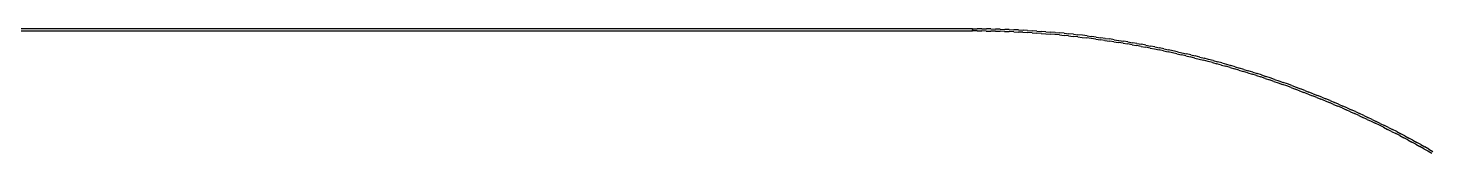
# Model space of a CAD drawing. Header units: metres. Extents: x 0.2 to 42.3, y 0.9 to 39.
# Drawn here: x 38.749 to 39.281, y 15.177 to 15.224 of the extents above; entities that cross this region are included whole.
import ezdxf

# ---------------------------------------------------------------- set-up
doc = ezdxf.new("R2010")
doc.units = ezdxf.units.M
doc.layers.add('BSA_MATERIAL_SECTION', color=7, linetype='Continuous')

msp = doc.modelspace()

# ---------------------------------------------------------------- linework, layer by layer
at = {"layer": 'BSA_MATERIAL_SECTION'}
for p, q in [((39.10663, 15.22391), (36.28818, 15.22391)), ((36.28818, 15.22311), (39.10663, 15.22311)), ((39.10663, 15.22391), (39.10837, 15.2239)), ((39.10663, 15.22391), (39.10663, 15.22351)), ((39.10663, 15.22391), (39.10663, 15.22351)), ((39.10663, 15.22311), (39.10663, 15.22351)), ((39.10663, 15.22311), (39.10663, 15.22351)), ((39.10837, 15.2231), (39.10663, 15.22311)), ((39.11011, 15.22389), (39.10837, 15.2239)), ((39.10837, 15.2231), (39.11011, 15.22309)), ((39.11011, 15.22389), (39.11185, 15.22386)), ((39.11184, 15.22306), (39.11011, 15.22309)), ((39.11184, 15.22306), (39.11358, 15.22304)), ((39.11359, 15.22384), (39.11185, 15.22386)), ((39.11531, 15.22299), (39.11358, 15.22304)), ((39.11359, 15.22384), (39.11533, 15.22379)), ((39.11531, 15.22299), (39.11705, 15.22295)), ((39.11707, 15.22375), (39.11533, 15.22379)), ((39.11878, 15.22289), (39.11705, 15.22295)), ((39.11707, 15.22375), (39.11881, 15.22369)), ((39.11878, 15.22289), (39.12052, 15.22283)), ((39.12055, 15.22363), (39.11881, 15.22369)), ((39.12225, 15.22275), (39.12052, 15.22283)), ((39.12055, 15.22363), (39.12229, 15.22355)), ((39.12225, 15.22275), (39.12398, 15.22268)), ((39.12402, 15.22347), (39.12229, 15.22355)), ((39.12572, 15.22258), (39.12398, 15.22268)), ((39.12402, 15.22347), (39.12576, 15.22338)), ((39.1275, 15.22328), (39.12576, 15.22338)), ((39.1275, 15.22328), (39.12923, 15.22317)), ((39.13097, 15.22306), (39.12923, 15.22317)), ((39.13097, 15.22306), (39.13271, 15.22293)), ((39.13444, 15.2228), (39.13271, 15.22293)), ((39.13444, 15.2228), (39.13617, 15.22265)), ((39.13791, 15.22251), (39.13617, 15.22265)), ((39.12572, 15.22258), (39.12745, 15.22249)), ((39.12918, 15.22237), (39.12745, 15.22249)), ((39.12918, 15.22237), (39.13092, 15.22226)), ((39.13265, 15.22213), (39.13092, 15.22226)), ((39.13265, 15.22213), (39.13438, 15.222)), ((39.13438, 15.222), (39.13611, 15.22186)), ((39.13784, 15.22171), (39.13611, 15.22186)), ((39.13956, 15.22155), (39.13784, 15.22171)), ((39.13791, 15.22251), (39.13964, 15.22234)), ((39.13956, 15.22155), (39.14129, 15.22138)), ((39.14137, 15.22218), (39.13964, 15.22234)), ((39.14302, 15.2212), (39.14129, 15.22138)), ((39.14137, 15.22218), (39.1431, 15.222)), ((39.14302, 15.2212), (39.14475, 15.22102)), ((39.14483, 15.22182), (39.1431, 15.222)), ((39.14647, 15.22082), (39.14475, 15.22102)), ((39.14483, 15.22182), (39.14656, 15.22162)), ((39.14647, 15.22082), (39.14819, 15.22062)), ((39.14829, 15.22142), (39.14656, 15.22162)), ((39.14819, 15.22062), (39.14992, 15.22041)), ((39.15002, 15.2212), (39.14829, 15.22142)), ((39.15164, 15.22019), (39.14992, 15.22041)), ((39.15002, 15.2212), (39.15174, 15.22099)), ((39.15336, 15.21996), (39.15164, 15.22019)), ((39.15347, 15.22075), (39.15174, 15.22099)), ((39.15336, 15.21996), (39.15508, 15.21973)), ((39.15347, 15.22075), (39.15519, 15.22052)), ((39.1568, 15.21948), (39.15508, 15.21973)), ((39.15691, 15.22027), (39.15519, 15.22052)), ((39.1568, 15.21948), (39.15852, 15.21923)), ((39.15691, 15.22027), (39.15863, 15.22002)), ((39.16023, 15.21896), (39.15852, 15.21923)), ((39.16035, 15.21975), (39.15863, 15.22002)), ((39.16023, 15.21896), (39.16195, 15.2187)), ((39.16035, 15.21975), (39.16207, 15.21949)), ((39.16366, 15.21841), (39.16195, 15.2187)), ((39.16207, 15.21949), (39.16379, 15.2192)), ((39.16366, 15.21841), (39.16537, 15.21813)), ((39.16551, 15.21892), (39.16379, 15.2192)), ((39.16708, 15.21783), (39.16537, 15.21813)), ((39.16551, 15.21892), (39.16722, 15.21862)), ((39.16708, 15.21783), (39.16879, 15.21753)), ((39.16893, 15.21832), (39.16722, 15.21862)), ((39.1705, 15.21721), (39.16879, 15.21753)), ((39.16893, 15.21832), (39.17064, 15.218)), ((39.17235, 15.21768), (39.17064, 15.218)), ((39.17235, 15.21768), (39.17406, 15.21735)), ((39.17577, 15.21701), (39.17406, 15.21735)), ((39.1705, 15.21721), (39.1722, 15.2169)), ((39.17391, 15.21656), (39.1722, 15.2169)), ((39.17391, 15.21656), (39.17561, 15.21623)), ((39.17561, 15.21623), (39.17731, 15.21587)), ((39.17577, 15.21701), (39.17747, 15.21666)), ((39.17901, 15.21552), (39.17731, 15.21587)), ((39.17918, 15.21631), (39.17747, 15.21666)), ((39.17901, 15.21552), (39.18071, 15.21516)), ((39.17918, 15.21631), (39.18088, 15.21594)), ((39.1824, 15.21479), (39.18071, 15.21516)), ((39.18258, 15.21557), (39.18088, 15.21594)), ((39.1841, 15.2144), (39.1824, 15.21479)), ((39.18427, 15.21518), (39.18258, 15.21557)), ((39.1841, 15.2144), (39.18579, 15.21402)), ((39.18427, 15.21518), (39.18597, 15.2148)), ((39.18748, 15.21362), (39.18579, 15.21402)), ((39.18597, 15.2148), (39.18766, 15.21439)), ((39.18748, 15.21362), (39.18916, 15.21321)), ((39.18935, 15.21399), (39.18766, 15.21439)), ((39.19085, 15.21279), (39.18916, 15.21321)), ((39.18935, 15.21399), (39.19104, 15.21357)), ((39.19085, 15.21279), (39.19253, 15.21238)), ((39.19273, 15.21315), (39.19104, 15.21357)), ((39.19253, 15.21238), (39.19421, 15.21194)), ((39.19273, 15.21315), (39.19442, 15.21272)), ((39.1961, 15.21228), (39.19442, 15.21272)), ((39.19778, 15.21183), (39.1961, 15.21228)), ((39.19589, 15.21151), (39.19421, 15.21194)), ((39.19757, 15.21105), (39.19589, 15.21151)), ((39.19757, 15.21105), (39.19925, 15.2106)), ((39.19778, 15.21183), (39.19946, 15.21137)), ((39.20092, 15.21013), (39.19925, 15.2106)), ((39.20113, 15.2109), (39.19946, 15.21137)), ((39.20092, 15.21013), (39.20259, 15.20966)), ((39.20113, 15.2109), (39.20281, 15.21043)), ((39.20426, 15.20918), (39.20259, 15.20966)), ((39.20281, 15.21043), (39.20448, 15.20995)), ((39.20426, 15.20918), (39.20592, 15.20869)), ((39.20615, 15.20946), (39.20448, 15.20995)), ((39.20758, 15.20819), (39.20592, 15.20869)), ((39.20615, 15.20946), (39.20782, 15.20896)), ((39.20758, 15.20819), (39.20925, 15.20769)), ((39.20948, 15.20845), (39.20782, 15.20896)), ((39.2109, 15.20717), (39.20925, 15.20769)), ((39.20948, 15.20845), (39.21114, 15.20793)), ((39.2109, 15.20717), (39.21256, 15.20665)), ((39.2128, 15.20742), (39.21114, 15.20793)), ((39.2128, 15.20742), (39.21446, 15.20688)), ((39.21611, 15.20634), (39.21446, 15.20688)), ((39.21421, 15.20612), (39.21256, 15.20665)), ((39.21421, 15.20612), (39.21586, 15.20558)), ((39.21751, 15.20503), (39.21586, 15.20558)), ((39.21611, 15.20634), (39.21776, 15.20579)), ((39.21751, 15.20503), (39.21915, 15.20448)), ((39.21941, 15.20524), (39.21776, 15.20579)), ((39.22079, 15.20391), (39.21915, 15.20448)), ((39.22106, 15.20467), (39.21941, 15.20524)), ((39.22079, 15.20391), (39.22243, 15.20335)), ((39.22106, 15.20467), (39.2227, 15.2041)), ((39.22243, 15.20335), (39.22407, 15.20276)), ((39.2227, 15.2041), (39.22434, 15.20352)), ((39.2257, 15.20218), (39.22407, 15.20276)), ((39.22598, 15.20293), (39.22434, 15.20352)), ((39.22733, 15.20158), (39.2257, 15.20218)), ((39.22761, 15.20233), (39.22598, 15.20293)), ((39.22733, 15.20158), (39.22896, 15.20098)), ((39.22761, 15.20233), (39.22924, 15.20173)), ((39.22924, 15.20173), (39.23087, 15.20111)), ((39.23058, 15.20036), (39.22896, 15.20098)), ((39.23058, 15.20036), (39.23221, 15.19975)), ((39.2325, 15.20049), (39.23087, 15.20111)), ((39.23382, 15.19911), (39.23221, 15.19975)), ((39.2325, 15.20049), (39.23412, 15.19986)), ((39.23382, 15.19911), (39.23544, 15.19848)), ((39.23574, 15.19923), (39.23412, 15.19986)), ((39.23705, 15.19783), (39.23544, 15.19848)), ((39.23574, 15.19923), (39.23735, 15.19858)), ((39.23705, 15.19783), (39.23866, 15.19719)), ((39.23896, 15.19793), (39.23735, 15.19858)), ((39.24026, 15.19652), (39.23866, 15.19719)), ((39.23896, 15.19793), (39.24057, 15.19726)), ((39.24026, 15.19652), (39.24187, 15.19586)), ((39.24218, 15.19659), (39.24057, 15.19726)), ((39.24218, 15.19659), (39.24378, 15.19591)), ((39.24347, 15.19518), (39.24187, 15.19586)), ((39.24347, 15.19518), (39.24506, 15.1945)), ((39.24538, 15.19523), (39.24378, 15.19591)), ((39.24665, 15.1938), (39.24506, 15.1945)), ((39.24538, 15.19523), (39.24697, 15.19453)), ((39.24665, 15.1938), (39.24824, 15.1931)), ((39.24857, 15.19384), (39.24697, 15.19453)), ((39.24983, 15.19239), (39.24824, 15.1931)), ((39.24857, 15.19384), (39.25015, 15.19312)), ((39.24983, 15.19239), (39.25141, 15.19168)), ((39.25174, 15.19241), (39.25015, 15.19312)), ((39.25299, 15.19095), (39.25141, 15.19168)), ((39.25174, 15.19241), (39.25332, 15.19168)), ((39.25299, 15.19095), (39.25456, 15.19023)), ((39.2549, 15.19095), (39.25332, 15.19168)), ((39.2549, 15.19095), (39.25647, 15.19021)), ((39.25613, 15.18948), (39.25456, 15.19023)), ((39.25613, 15.18948), (39.2577, 15.18874)), ((39.25804, 15.18946), (39.25647, 15.19021)), ((39.2577, 15.18874), (39.25926, 15.18798)), ((39.25804, 15.18946), (39.25961, 15.1887)), ((39.26082, 15.18722), (39.25926, 15.18798)), ((39.26117, 15.18794), (39.25961, 15.1887)), ((39.26237, 15.18645), (39.26082, 15.18722)), ((39.26117, 15.18794), (39.26273, 15.18716)), ((39.26237, 15.18645), (39.26393, 15.18567)), ((39.26429, 15.18639), (39.26273, 15.18716)), ((39.26547, 15.18488), (39.26393, 15.18567)), ((39.26429, 15.18639), (39.26584, 15.1856)), ((39.26739, 15.18481), (39.26584, 15.1856)), ((39.26547, 15.18488), (39.26702, 15.18409)), ((39.26856, 15.18329), (39.26702, 15.18409)), ((39.26739, 15.18481), (39.26893, 15.184)), ((39.26856, 15.18329), (39.2701, 15.18248)), ((39.27047, 15.18319), (39.26893, 15.184)), ((39.27163, 15.18166), (39.2701, 15.18248)), ((39.27047, 15.18319), (39.272, 15.18237)), ((39.27163, 15.18166), (39.27316, 15.18084)), ((39.27354, 15.18155), (39.272, 15.18237)), ((39.27468, 15.18001), (39.27316, 15.18084)), ((39.27354, 15.18155), (39.27506, 15.18071)), ((39.27659, 15.17987), (39.27506, 15.18071)), ((39.27468, 15.18001), (39.2762, 15.17917)), ((39.27771, 15.17832), (39.2762, 15.17917)), ((39.27659, 15.17987), (39.2781, 15.17902)), ((39.27771, 15.17832), (39.27923, 15.17747)), ((39.27962, 15.17817), (39.2781, 15.17902)), ((39.27923, 15.17747), (39.28073, 15.17661)), ((39.27962, 15.17817), (39.28113, 15.1773))]:
    msp.add_line(p, q, dxfattribs=at)

doc.saveas('drawing.dxf')
